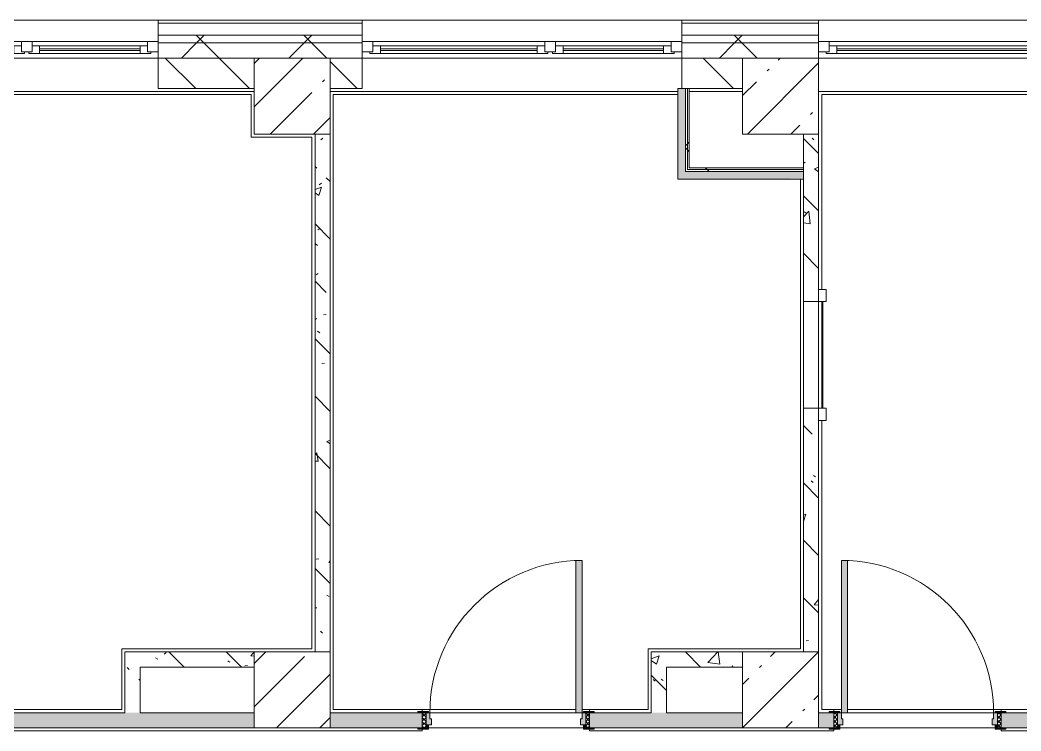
# Model space of a CAD drawing. Header units: millimetres. Extents: x -4005 to 195566, y -8553 to 29000.
# Drawn here: x 132695 to 139273, y 22680 to 27350 of the extents above; entities that cross this region are included whole.
import ezdxf

# ---------------------------------------------------------------- set-up
doc = ezdxf.new("R2010")
doc.units = ezdxf.units.MM
for name, color, linetype, lineweight, true_color in [('A-DOOR-2', 7, 'Continuous', 5, 0xaaaaaa), ('A-DOOR-3', 7, 'Continuous', 5, 0xe2e2e2), ('A-DOOR-FRAM-2', 7, 'Continuous', 5, 0xe2e2e2), ('A-DOOR-FRAM-3', 7, 'Continuous', 5, 0xaaaaaa), ('A-FLOR-2', 7, 'Continuous', 5, 0xaaaaaa), ('I-WALL-5', 7, 'Continuous', 9, 0xe7e7e7), ('I-WALL-8', 7, 'Continuous', 5, 0x787878)]:
    doc.layers.add(name, color=color, linetype=linetype, lineweight=lineweight, true_color=true_color)
for name, color, linetype, lineweight in [('A-GLAZ-2', 7, 'Continuous', 5), ('A-WALL', 7, 'Continuous', 9), ('A-WALL-2', 7, 'Continuous', 5), ('I-WALL-6', 7, 'Continuous', 5), ('S-COLS-3', 7, 'Continuous', 5)]:
    doc.layers.add(name, color=color, linetype=linetype, lineweight=lineweight)
pattern_1 = [(45, (60693.44, 0), (-285.1231, 285.1231), []), (45, (60978.57, 0), (-285.1231, 285.1231), [504.031, -100.806, 16.764, -84.042])]
pattern_2 = [(135, (60693.44, 0), (-377.1708, -377.1708), [533.4, -88.9, 17.78, -88.9]), (135, (60693.44, 376.94), (-377.1708, -377.1708), []), (50, (60693.44, 0), (637.6445, -55.7866), [66.675, -733.425]), (355, (60693.44, 0), (-123.3494, 668.699), [53.34, -586.74]), (100.451, (60746.6, -4.65), (514.299, 612.908), [56.665, -623.315]), (46.184, (60693.44, 177.8), (948.7764, -147.15), [100.012, -1100.137]), (96.636, (60772.5, 165.5), (830.909, 865.997), [84.998, -934.973]), (351.184, (60693.4, 177.8), (830.918, 865.988), [80.01, -880.11]), (21, (60782.34, 133.35), (530.6506, -357.9283), [66.675, -733.425]), (326, (60782.34, 133.35), (216.308, 644.6585), [53.34, -586.74]), (71.451, (60826.57, 103.5), (746.9596, 286.7243), [56.665, -623.315]), (37.5, (60693.44, 0), (10.81053, 295.9426), [16.764, -562.864, 16.764, -578.866, -588.962]), (37.5, (60693.44, 0), (10.81053, 295.9426), [-1175.258, 16.764, -572.198]), (7.5, (60693.44, 0), (233.8692, 350.6318), [16.764, -322.834, 16.764, -549.529, -224.472]), (7.5, (60693.44, 0), (233.8692, 350.6318), [-905.891, 16.764, -207.708]), (327.5, (60495.2, 0), (474.5678, -20.0513), [16.764, -205.486, 16.764, -676.656, -920.115]), (327.5, (60495.2, 0), (474.5678, -20.0513), [-915.67, 16.764, -903.351]), (317.5, (60406.3, 0), (518.4522, 88.9934), [16.764, -272.161, 16.764, -443.738, -653.415]), (317.5, (60406.3, 0), (518.4522, 88.9934), [-749.427, 16.764, -636.651])]
pattern_3 = [(135, (1751.41, 114.685), (-14.14214, -14.14214), []), (225, (1751.41, 114.685), (14.14214, -14.14214), [])]
pattern_4 = [(45, (-371.384, 114.685), (-14.1421, 14.1421), []), (135, (-371.384, 114.685), (-14.1421, -14.1421), [])]
pattern_5 = [(45, (60693.44, 0), (-353.5534, 353.5534), []), (135, (60693.44, 0), (-353.5534, -353.5534), [])]
pattern_6 = [(45, (60693.44, 0), (-530.33, 530.33), []), (135, (60693.44, 0), (-530.33, -530.33), [])]

# ---------------------------------------------------------------- blocks, each defined once
blk = doc.blocks.new('110_Дверь_СКБ_1Ст_Внутренняя1 - Д-11п 1100x2100h_кладовые _все__ коридор _между помещениями блока столовой__ моечные _все_ 2-32102277-1_4_1_птичка')
at = {"layer": 'A-DOOR-2'}
h = blk.add_hatch(dxfattribs=at)
h.set_pattern_fill('FP_182', color=256, style=0, pattern_type=2)
h.set_pattern_definition(pattern_3)
h.paths.add_polyline_path([(537.5, -50), (562.5, -50), (562.5, 50), (537.5, 50)])
at = {"layer": 'A-DOOR-3'}
h = blk.add_hatch(color=256, dxfattribs=at)
h.paths.add_polyline_path([(-487.5, -30), (-477.5, -30), (-477.5, 10), (-487.5, 10), (-487.5, 50), (-512.5, 50), (-512.5, -30)])
h.paths.add_polyline_path([(512.5, -30), (537.5, -30), (537.5, 50), (512.5, 50), (512.5, 10), (502.5, 10), (502.5, -30)])
at = {"layer": 'A-DOOR-FRAM-2'}
for points in [[(-447.5, 50), (-447.5, 1050), (-487.5, 1050), (-487.5, 50)], [(-567.5, 50), (-497.5, 50), (-497.5, 58), (-567.5, 58)], [(562.5, 50), (592.5, 50), (592.5, 58), (522.5, 58), (522.5, 50), (542.6, 50)], [(-567.5, -58), (-497.5, -58), (-497.5, -50), (-567.5, -50)], [(-497.5, -50), (-497.5, -30), (-512.5, -30), (-512.5, -50)], [(537.5, -50), (537.5, -30), (522.5, -30), (522.5, -50)], [(562.5, -58), (592.5, -58), (592.5, -50), (522.5, -50), (522.5, -58), (560.5, -58)]]:
    blk.add_hatch(color=256, dxfattribs=at).paths.add_polyline_path(points)
at = {"layer": 'A-DOOR-FRAM-3'}
h = blk.add_hatch(dxfattribs=at)
h.set_pattern_fill('FP_183', color=256, style=0, pattern_type=2)
h.set_pattern_definition(pattern_4)
h.paths.add_polyline_path([(-537.5, -50), (-512.5, -50), (-512.5, 50), (-537.5, 50)])
at = {"layer": 'A-DOOR-2'}
for p, q in [((-487.5, 1050), (-487.5, 50)), ((-447.5, 1050), (-487.5, 1050)), ((-447.5, 50), (-447.5, 1050)), ((-487.5, 50), (-447.5, 50))]:
    blk.add_line(p, q, dxfattribs=at)
blk.add_arc((-487.5, 50), 1000, 360, 90, dxfattribs=at)
at = {"layer": 'A-DOOR-FRAM-3'}
for p, q in [((-497.5, 58), (-567.5, 58)), ((-567.5, 58), (-567.5, 50)), ((-567.5, 50), (-497.5, 50)), ((-512.5, 50), (-537.5, 50)), ((-537.5, 50), (-537.5, -50)), ((-487.5, 50), (-512.5, 50)), ((-512.5, 50), (-512.5, -30)), ((-512.5, -50), (-512.5, 50)), ((-497.5, 50), (-512.5, 50)), ((-512.5, 50), (-512.5, 49)), ((-512.5, 49), (-497.5, 49)), ((-497.5, 50), (-497.5, 58)), ((-497.5, 49), (-497.5, 50)), ((-487.5, 10), (-487.5, 50)), ((-477.5, 10), (-487.5, 10)), ((-477.5, -30), (-477.5, 10)), ((512.5, 10), (502.5, 10)), ((502.5, 10), (502.5, -30)), ((512.5, 50), (512.5, 10)), ((537.5, 50), (512.5, 50)), ((592.5, 58), (522.5, 58)), ((522.5, 58), (522.5, 50)), ((537.5, 50), (522.5, 50)), ((522.5, 50), (522.5, 49)), ((522.5, 50), (592.5, 50)), ((522.5, 49), (537.5, 49)), ((537.5, -30), (537.5, 50)), ((562.5, 50), (537.5, 50)), ((537.5, 50), (537.5, -50)), ((537.5, 49), (537.5, 50)), ((562.5, -50), (562.5, 50)), ((592.5, 50), (592.5, 58)), ((-497.5, -50), (-567.5, -50)), ((-567.5, -50), (-567.5, -58)), ((-567.5, -58), (-497.5, -58)), ((-537.5, -50), (-512.5, -50)), ((-512.5, -30), (-477.5, -30)), ((-497.5, -30), (-512.5, -30)), ((-512.5, -30), (-512.5, -50)), ((-512.5, -50), (-497.5, -50)), ((-497.5, -50), (-497.5, -30)), ((-497.5, -58), (-497.5, -50)), ((502.5, -30), (537.5, -30)), ((537.5, -30), (522.5, -30)), ((522.5, -30), (522.5, -50)), ((522.5, -50), (537.5, -50)), ((592.5, -50), (522.5, -50)), ((522.5, -50), (522.5, -58)), ((522.5, -58), (592.5, -58)), ((537.5, -50), (537.5, -30)), ((537.5, -50), (562.5, -50)), ((592.5, -58), (592.5, -50))]:
    blk.add_line(p, q, dxfattribs=at)
blk = doc.blocks.new('110_Дверь_СКБ_1Ст_Внутренняя1 - Д-11 1100x2100h_кладовые _все__ коридор _между помещениями блока столовой__ моечные _все_-32089444-1_4_1_птичка')
at = {"layer": 'A-DOOR-2'}
h = blk.add_hatch(dxfattribs=at)
h.set_pattern_fill('FP_182', color=256, style=0, pattern_type=2)
h.set_pattern_definition(pattern_3)
h.paths.add_polyline_path([(562.5, -50), (562.5, 50), (537.5, 50), (537.5, -50)])
at = {"layer": 'A-DOOR-3'}
h = blk.add_hatch(color=256, dxfattribs=at)
h.paths.add_polyline_path([(-512.5, -30), (-477.5, -30), (-477.5, 10), (-487.5, 10), (-487.5, 50), (-512.5, 50)])
h.paths.add_polyline_path([(537.5, -30), (537.5, 50), (512.5, 50), (512.5, 10), (502.5, 10), (502.5, -30), (512.5, -30)])
at = {"layer": 'A-DOOR-FRAM-2'}
for points in [[(472.5, 50), (512.5, 50), (512.5, 1050), (472.5, 1050), (472.5, 58.5)], [(-512.5, 50), (-497.5, 50), (-497.5, 58), (-567.5, 58), (-567.5, 50), (-537.5, 50)], [(592.5, 50), (592.5, 58), (522.5, 58), (522.5, 50), (562.5, 50)], [(-567.5, -58), (-497.5, -58), (-497.5, -50), (-567.5, -50)], [(-497.5, -50), (-497.5, -30), (-512.5, -30), (-512.5, -50)], [(522.5, -50), (537.5, -50), (537.5, -30), (522.5, -30)], [(592.5, -58), (592.5, -50), (522.5, -50), (522.5, -58), (562.5, -58)]]:
    blk.add_hatch(color=256, dxfattribs=at).paths.add_polyline_path(points)
at = {"layer": 'A-DOOR-FRAM-3'}
h = blk.add_hatch(dxfattribs=at)
h.set_pattern_fill('FP_183', color=256, style=0, pattern_type=2)
h.set_pattern_definition(pattern_4)
h.paths.add_polyline_path([(-537.5, -50), (-512.5, -50), (-512.5, 50), (-537.5, 50)])
at = {"layer": 'A-DOOR-2'}
for p, q in [((512.5, 1050), (472.5, 1050)), ((472.5, 1050), (472.5, 50)), ((512.5, 50), (512.5, 1050)), ((472.5, 50), (512.5, 50))]:
    blk.add_line(p, q, dxfattribs=at)
blk.add_arc((512.5, 50), 1000, 90, 180, dxfattribs=at)
at = {"layer": 'A-DOOR-FRAM-3'}
for p, q in [((-497.5, 58), (-567.5, 58)), ((-567.5, 58), (-567.5, 50)), ((-567.5, 50), (-497.5, 50)), ((-512.5, 50), (-537.5, 50)), ((-537.5, 50), (-537.5, -50)), ((-487.5, 50), (-512.5, 50)), ((-512.5, 50), (-512.5, -30)), ((-512.5, -50), (-512.5, 50)), ((-497.5, 50), (-512.5, 50)), ((-512.5, 50), (-512.5, 49)), ((-512.5, 49), (-497.5, 49)), ((-497.5, 50), (-497.5, 58)), ((-497.5, 49), (-497.5, 50)), ((-487.5, 10), (-487.5, 50)), ((-477.5, 10), (-487.5, 10)), ((-477.5, -30), (-477.5, 10)), ((512.5, 10), (502.5, 10)), ((502.5, 10), (502.5, -30)), ((512.5, 50), (512.5, 10)), ((537.5, 50), (512.5, 50)), ((592.5, 58), (522.5, 58)), ((522.5, 58), (522.5, 50)), ((537.5, 50), (522.5, 50)), ((522.5, 50), (522.5, 49)), ((522.5, 50), (592.5, 50)), ((522.5, 49), (537.5, 49)), ((537.5, -30), (537.5, 50)), ((562.5, 50), (537.5, 50)), ((537.5, 50), (537.5, -50)), ((537.5, 49), (537.5, 50)), ((562.5, -50), (562.5, 50)), ((592.5, 50), (592.5, 58)), ((-497.5, -50), (-567.5, -50)), ((-567.5, -50), (-567.5, -58)), ((-567.5, -58), (-497.5, -58)), ((-537.5, -50), (-512.5, -50)), ((-512.5, -30), (-477.5, -30)), ((-497.5, -30), (-512.5, -30)), ((-512.5, -30), (-512.5, -50)), ((-512.5, -50), (-497.5, -50)), ((-497.5, -50), (-497.5, -30)), ((-497.5, -58), (-497.5, -50)), ((502.5, -30), (537.5, -30)), ((537.5, -30), (522.5, -30)), ((522.5, -30), (522.5, -50)), ((522.5, -50), (537.5, -50)), ((592.5, -50), (522.5, -50)), ((522.5, -50), (522.5, -58)), ((522.5, -58), (592.5, -58)), ((537.5, -50), (537.5, -30)), ((537.5, -50), (562.5, -50)), ((592.5, -58), (592.5, -50))]:
    blk.add_line(p, q, dxfattribs=at)
blk = doc.blocks.new('BSC_Колонна _Прямоугольная - 500х500-V150-1_4_1_птичка')
at = {"layer": 'S-COLS-3'}
h = blk.add_hatch(dxfattribs=at)
h.set_pattern_fill('FP_198', color=256, style=0, pattern_type=2)
h.set_pattern_definition([(45, (-77000, -22950), (-285.1231, 285.1231), []), (45, (-76714.88, -22950), (-285.1231, 285.1231), [504.031, -100.806, 16.764, -84.042])])
h.paths.add_polyline_path([(250, -250), (250, 250), (-250, 250), (-250, -250)])
for p, q in [((250, 250), (-250, 250)), ((-250, 250), (-250, -250)), ((250, -250), (250, 250)), ((-250, -250), (250, -250))]:
    blk.add_line(p, q, dxfattribs=at)
blk = doc.blocks.new('BSC_Колонна _Прямоугольная - 500х500-V151-1_4_1_птичка')
at = {"layer": 'S-COLS-3'}
h = blk.add_hatch(dxfattribs=at)
h.set_pattern_fill('FP_199', color=256, style=0, pattern_type=2)
h.set_pattern_definition([(45, (-73790, -22950), (-285.1231, 285.1231), []), (45, (-73504.88, -22950), (-285.1231, 285.1231), [504.031, -100.806, 16.764, -84.042])])
h.paths.add_polyline_path([(130, -250), (250, -250), (250, 250), (-250, 250), (-250, -250)])
for p, q in [((250, 250), (-250, 250)), ((-250, 250), (-250, -250)), ((250, -250), (250, 250)), ((-250, -250), (250, -250))]:
    blk.add_line(p, q, dxfattribs=at)
blk = doc.blocks.new('120_Окно_СКБ_2Ст - 120_Окно_СКБ_2Ст 2100х2400 _мал створка справа_-19092174-1_4_1_птичка')
at = {"layer": 'A-GLAZ-2'}
for p, q in [((-1050, -75), (-1050, -5)), ((-1050, -5), (-980, -5)), ((1050, -5), (-1050, -5)), ((-980, -5), (-980, -75)), ((150, -35), (-980, -35)), ((-980, -35), (-980, -75)), ((-930, -85), (-930, -35)), ((-930, -55), (100, -55)), ((100, -65), (-930, -65)), ((100, -85), (100, -35)), ((150, -75), (150, -5)), ((150, -5), (220, -5)), ((150, -75), (150, -35)), ((220, -5), (220, -75)), ((980, -35), (220, -35)), ((220, -35), (220, -75)), ((270, -85), (270, -35)), ((270, -55), (930, -55)), ((930, -65), (270, -65)), ((930, -85), (930, -35)), ((980, -75), (980, -5)), ((980, -5), (1050, -5)), ((980, -75), (980, -35)), ((1050, -5), (1050, -75)), ((-980, -75), (-1050, -75)), ((-1050, -75), (-1000, -75)), ((-980, -75), (-1000, -75)), ((-1000, -75), (-1000, -85)), ((-1000, -85), (170, -85)), ((170, -85), (-1000, -85)), ((220, -75), (150, -75)), ((170, -75), (150, -75)), ((170, -75), (200, -75)), ((170, -85), (170, -75)), ((220, -75), (200, -75)), ((200, -75), (200, -85)), ((200, -85), (1000, -85)), ((1000, -85), (200, -85)), ((1050, -75), (980, -75)), ((1000, -75), (980, -75)), ((1000, -75), (1050, -75)), ((1000, -85), (1000, -75))]:
    blk.add_line(p, q, dxfattribs=at)
blk = doc.blocks.new('120_Окно_СКБ_2Ст - 120_Окно_СКБ_2Ст 3100х2500 _мал_створка слева_ 2-19089248-1_4_1_птичка')
at = {"layer": 'A-GLAZ-2'}
for p, q in [((-1550, -75), (-1550, -5)), ((-1550, -5), (-1480, -5)), ((1550, -5), (-1550, -5)), ((-1480, -5), (-1480, -75)), ((650, -35), (-1480, -35)), ((-1480, -35), (-1480, -75)), ((-1430, -85), (-1430, -35)), ((-1430, -55), (600, -55)), ((600, -65), (-1430, -65)), ((600, -85), (600, -35)), ((650, -75), (650, -5)), ((650, -5), (720, -5)), ((650, -75), (650, -35)), ((720, -5), (720, -75)), ((1480, -35), (720, -35)), ((720, -35), (720, -75)), ((770, -85), (770, -35)), ((770, -55), (1430, -55)), ((1430, -65), (770, -65)), ((1430, -85), (1430, -35)), ((1480, -75), (1480, -5)), ((1480, -5), (1550, -5)), ((1480, -75), (1480, -35)), ((1550, -5), (1550, -75)), ((-1480, -75), (-1550, -75)), ((-1550, -75), (-1500, -75)), ((-1480, -75), (-1500, -75)), ((-1500, -75), (-1500, -85)), ((-1500, -85), (670, -85)), ((670, -85), (-1500, -85)), ((720, -75), (650, -75)), ((670, -75), (650, -75)), ((670, -75), (700, -75)), ((670, -85), (670, -75)), ((720, -75), (700, -75)), ((700, -75), (700, -85)), ((700, -85), (1500, -85)), ((1500, -85), (700, -85)), ((1550, -75), (1480, -75)), ((1500, -75), (1480, -75)), ((1500, -75), (1550, -75)), ((1500, -85), (1500, -75))]:
    blk.add_line(p, q, dxfattribs=at)
blk = doc.blocks.new('Штора противопожарная_Рен - ШТ_700х700-V209-1_4_1_птичка')
at = {"layer": 'A-DOOR-2'}
for p, q in [((-430, 100), (-350, 100)), ((-430, 50), (-430, 100)), ((-350, 100), (-350, 50)), ((-350, 77.5), (350, 77.5)), ((-350, 72.5), (-350, 77.5)), ((350, 72.5), (-350, 72.5)), ((350, 100), (430, 100)), ((350, 50), (350, 100)), ((350, 77.5), (350, 72.5)), ((430, 100), (430, 50)), ((-350, 50), (-430, 50)), ((430, 50), (350, 50))]:
    blk.add_line(p, q, dxfattribs=at)

msp = doc.modelspace()

# ---------------------------------------------------------------- hatches: boundary and pattern name
at = {"layer": 'A-WALL-2'}
h = msp.add_hatch(dxfattribs=at)
h.set_pattern_fill('FP_172', color=256, style=0, pattern_type=2)
h.set_pattern_definition(pattern_5)
h.paths.add_polyline_path([(145443.4, 27200), (145663.4, 27200), (145663.4, 27250), (141043.4, 27250), (141043.4, 27200), (145441.7, 27200)])
h.paths.add_polyline_path([(127803.4, 27200), (127803.4, 27250), (126853.4, 27250), (126853.4, 27200), (127453.4, 27200)])
h.paths.add_polyline_path([(131003.4, 27200), (131503.4, 27200), (131503.4, 27250), (128903.4, 27250), (128903.4, 27200), (128977.5, 27200)])
h.paths.add_polyline_path([(133603.4, 27200), (134943.4, 27200), (134943.4, 27250), (133603.4, 27250), (133603.4, 27210)])
h.paths.add_polyline_path([(137943.4, 27200), (137943.4, 27250), (137043.4, 27250), (137043.4, 27200), (137443.4, 27200)])
h.paths.add_polyline_path([(121453.4, 27200), (121753.4, 27200), (121753.4, 27250), (120698.4, 27250), (120698.4, 27200)])
h.paths.add_polyline_path([(118398.4, 27200), (118398.4, 27250), (117553.4, 27250), (117553.4, 27200), (118243.4, 27200)])
h.paths.add_polyline_path([(114853.4, 27200), (115453.4, 27200), (115453.4, 27250), (114553.4, 27250), (114553.4, 27200)])
h.paths.add_polyline_path([(112196.6, 27200), (112453.4, 27200), (112453.4, 27250), (111553.4, 27250), (111553.4, 27200)])
h.paths.add_polyline_path([(109050.2, 27200), (109453.4, 27200), (109453.4, 27250), (108353.4, 27250), (108353.4, 27200), (108853.4, 27200)])
h.paths.add_polyline_path([(103806.2, 27200), (105253.4, 27200), (105253.4, 27250), (102853.4, 27250), (102853.4, 27200), (103473.4, 27200)])
h = msp.add_hatch(dxfattribs=at)
h.set_pattern_fill('FP_172', color=256, style=0, pattern_type=2)
h.set_pattern_definition(pattern_5)
h.paths.add_polyline_path([(103453.4, 27100), (105253.4, 27100), (105253.4, 27200), (102853.4, 27200), (102853.4, 27100)])
h.paths.add_polyline_path([(114553.4, 27100), (115453.4, 27100), (115453.4, 27200), (114553.4, 27200), (114553.4, 27140)])
h.paths.add_polyline_path([(144793.4, 27100), (145663.4, 27100), (145658.9, 27200), (141043.4, 27198.1), (141043.4, 27100), (144709.5, 27100)])
h.paths.add_polyline_path([(112293.4, 27100), (112453.4, 27100), (112453.4, 27200), (111553.4, 27200), (111553.4, 27100), (112196.6, 27100)])
h.paths.add_polyline_path([(117553.4, 27100), (118398.4, 27100), (118398.4, 27200), (117553.4, 27200), (117553.4, 27140)])
h.paths.add_polyline_path([(120698.4, 27100), (121753.4, 27100), (121753.4, 27200), (120698.4, 27200), (120698.4, 27140)])
h.paths.add_polyline_path([(126853.4, 27100), (127771.4, 27102), (127771.4, 27110), (127803.4, 27110), (127803.4, 27200), (126853.4, 27200), (126853.4, 27140)])
h.paths.add_polyline_path([(109453.4, 27100), (109453.4, 27200), (108353.4, 27200), (108353.4, 27100), (109050.2, 27100)])
h.paths.add_polyline_path([(137443.4, 27100), (137943.4, 27100), (137943.4, 27200), (137043.4, 27200), (137043.4, 27100), (137367.9, 27100)])
h.paths.add_polyline_path([(134233.4, 27100), (134943.4, 27100), (134943.4, 27200), (133603.4, 27200), (133603.4, 27100), (134221.5, 27100)])
h.paths.add_polyline_path([(128903.4, 27100), (131503.4, 27100), (131503.4, 27200), (128903.4, 27200), (128903.4, 27110), (128935.4, 27110), (128935.4, 27102), (128903.4, 27102)])
h = msp.add_hatch(dxfattribs=at)
h.set_pattern_fill('FP_154', color=256, style=0, pattern_type=2)
h.set_pattern_definition([(135, (60693.44, 0), (-176.7767, -176.7767), [])])
h.paths.add_polyline_path([(128899.4, 26900), (131003.4, 26900), (131003.4, 27100), (128899.4, 27100)])
h.paths.add_polyline_path([(112293.4, 26900), (112453.4, 26900), (112453.4, 27100), (111553.4, 27100), (111553.4, 26900), (112196.6, 26900)])
h.paths.add_polyline_path([(114553.4, 26900), (114853.4, 26900), (114853.4, 27100), (114553.4, 27100), (114553.4, 26969.4)])
h.paths.add_polyline_path([(141343.4, 26900), (141343.4, 27100), (141043.4, 27100), (141043.4, 26900)])
h.paths.add_polyline_path([(137443.4, 26900), (137443.4, 27100), (137043.4, 27100), (137043.4, 26900), (137367.9, 26900)])
h.paths.add_polyline_path([(117553.4, 26900), (118398.4, 26900), (118398.4, 27100), (117553.4, 27100)])
h.paths.add_polyline_path([(121635.8, 26900), (121753.4, 26900), (121753.4, 27100), (121453.4, 27100), (121453.4, 26900)])
h.paths.add_polyline_path([(103453.4, 26900), (105253.4, 26900), (105253.4, 27100), (103453.4, 27100), (103453.4, 27061.4)])
h.paths.add_polyline_path([(120853.4, 26900), (120853.4, 27100), (120698.4, 27100), (120698.4, 26900)])
h.paths.add_polyline_path([(134943.4, 26900), (134943.4, 27100), (134733.4, 27100), (134733.4, 26900)])
h.paths.add_polyline_path([(134233.4, 26900), (134233.4, 27100), (133603.4, 27100), (133603.4, 26900), (134221.5, 26900)])
h.paths.add_polyline_path([(127753.4, 26900), (127753.4, 27100), (127453.4, 27100), (127453.4, 26900)])
h.paths.add_polyline_path([(108353.4, 26900), (108853.4, 26900), (108853.4, 27100), (108353.4, 27100), (108353.4, 27079.6)])
at = {"layer": 'I-WALL-5'}
for points in [[(137018.4, 26355), (137068.4, 26355), (137068.4, 26900), (137018.4, 26900), (137018.4, 26380)], [(137367.9, 26305), (137843.4, 26310), (137843.4, 26355), (137018.4, 26355), (137023.4, 26305), (137024.7, 26305)]]:
    msp.add_hatch(color=256, dxfattribs=at).paths.add_polyline_path(points)
at = {"layer": 'I-WALL-6'}
h = msp.add_hatch(dxfattribs=at)
h.set_pattern_fill('FP_250', color=256, style=0, pattern_type=2)
h.set_pattern_definition(pattern_6)
h.paths.add_polyline_path([(137080.9, 26367.5), (137080.9, 26900), (137068.4, 26900), (137068.4, 26367.5)])
h = msp.add_hatch(dxfattribs=at)
h.set_pattern_fill('FP_250', color=256, style=0, pattern_type=2)
h.set_pattern_definition(pattern_6)
h.paths.add_polyline_path([(137093.4, 26380), (137093.4, 26900), (137080.9, 26900), (137080.9, 26380)])
h = msp.add_hatch(dxfattribs=at)
h.set_pattern_fill('FP_250', color=256, style=0, pattern_type=2)
h.set_pattern_definition(pattern_6)
h.paths.add_polyline_path([(137443.4, 26355), (137843.4, 26355), (137843.4, 26367.5), (137068.4, 26367.5), (137068.4, 26355), (137367.9, 26355)])
h = msp.add_hatch(dxfattribs=at)
h.set_pattern_fill('FP_250', color=256, style=0, pattern_type=2)
h.set_pattern_definition(pattern_6)
h.paths.add_polyline_path([(137823.4, 26367.5), (137843.4, 26367.5), (137843.4, 26380), (137080.9, 26380), (137080.9, 26367.5), (137443.4, 26367.5)])
at = {"layer": 'I-WALL-8'}
h = msp.add_hatch(dxfattribs=at)
h.set_pattern_fill('FP_179', color=256, style=0, pattern_type=2)
h.set_pattern_definition(pattern_2)
h.paths.add_polyline_path([(134633.4, 23200), (134733.4, 23200), (134733.4, 26600), (134633.4, 26600), (134633.4, 23220)])
h = msp.add_hatch(dxfattribs=at)
h.set_pattern_fill('FP_179', color=256, style=0, pattern_type=2)
h.set_pattern_definition(pattern_2)
h.paths.add_polyline_path([(137843.4, 23200), (137943.4, 23200), (137943.4, 24800), (137843.4, 24800), (137843.4, 23220)])
h.paths.add_polyline_path([(137843.4, 25500), (137943.4, 25500), (137943.4, 26600), (137843.4, 26600), (137843.4, 25580)])
h = msp.add_hatch(dxfattribs=at)
h.set_pattern_fill('FP_179', color=256, style=0, pattern_type=2)
h.set_pattern_definition(pattern_2)
h.paths.add_polyline_path([(133483.4, 23100), (134233.4, 23100), (134233.4, 23200), (133383.4, 23200), (133383.4, 23100)])
h = msp.add_hatch(dxfattribs=at)
h.set_pattern_fill('FP_179', color=256, style=0, pattern_type=2)
h.set_pattern_definition(pattern_2)
h.paths.add_polyline_path([(136862.3, 23100), (137443.4, 23100), (137443.4, 23200), (136843.4, 23200), (136843.4, 23100)])
h = msp.add_hatch(dxfattribs=at)
h.set_pattern_fill('FP_179', color=256, style=0, pattern_type=2)
h.set_pattern_definition(pattern_2)
h.paths.add_polyline_path([(133383.4, 22800), (133483.4, 22800), (133483.4, 23100), (133383.4, 23100), (133383.4, 22820)])
h = msp.add_hatch(dxfattribs=at)
h.set_pattern_fill('FP_179', color=256, style=0, pattern_type=2)
h.set_pattern_definition(pattern_2)
h.paths.add_polyline_path([(136862.3, 22800), (136943.4, 22800), (136943.4, 23100), (136843.4, 23100), (136843.4, 22800)])
h = msp.add_hatch(dxfattribs=at)
h.set_pattern_fill('FP_179', color=256, style=0, pattern_type=2)
h.set_pattern_definition(pattern_2)
h.paths.add_polyline_path([(136468.3, 22700), (137443.4, 22700), (137443.4, 22800), (136438.3, 22800), (136438.3, 22700)])
h.paths.add_polyline_path([(138043.4, 22700), (138043.4, 22800), (137943.4, 22800), (137943.4, 22700), (138029.8, 22700)])
h.paths.add_polyline_path([(139393.3, 22700), (141343.4, 22700), (141343.4, 22800), (139143.4, 22800), (139143.4, 22700), (139173.4, 22700)])
h.paths.add_polyline_path([(142893.4, 22700), (143123.4, 22700), (143123.4, 22800), (142923.4, 22798), (142923.4, 22790), (142893.4, 22790), (142893.4, 22710), (142923.4, 22710), (142923.4, 22702), (142893.4, 22702)])
h.paths.add_polyline_path([(141943.4, 22700), (141943.4, 22702), (141913.4, 22702), (141913.4, 22710), (141943.4, 22710), (141943.4, 22790), (141913.4, 22790), (141913.4, 22798), (141843.4, 22796.4), (141843.4, 22700), (141922.7, 22700)])
h.paths.add_polyline_path([(134753.4, 22700), (135338.3, 22700), (135338.3, 22800), (134733.4, 22800), (134733.4, 22700)])
h.paths.add_polyline_path([(129123.4, 22700), (129803.4, 22700), (129803.4, 22800), (129003.4, 22800), (129003.4, 22700), (129103.4, 22700)])
h.paths.add_polyline_path([(131503.4, 22700), (134233.4, 22700), (134233.4, 22800), (131503.4, 22800), (131503.4, 22724.2)])
h.paths.add_polyline_path([(130983.4, 22700), (131003.4, 22704), (131003.4, 22800), (130903.4, 22800), (130903.4, 22700), (130933.4, 22700)])
at = {"layer": 'S-COLS-3'}
h = msp.add_hatch(dxfattribs=at)
h.set_pattern_fill('FP_153', color=256, style=0, pattern_type=2)
h.set_pattern_definition(pattern_1)
h.paths.add_polyline_path([(134733.4, 26600), (134733.4, 27100), (134233.4, 27100), (134233.4, 26600), (134633.4, 26600)])
h = msp.add_hatch(dxfattribs=at)
h.set_pattern_fill('FP_153', color=256, style=0, pattern_type=2)
h.set_pattern_definition(pattern_1)
h.paths.add_polyline_path([(137443.4, 26600), (137943.4, 26600), (137943.4, 27100), (137443.4, 27100), (137443.4, 26656.2)])

# ---------------------------------------------------------------- linework, layer by layer
at = {"layer": 'A-FLOR-2'}
for p, q in [((134213.4, 26860), (131523.4, 26860)), ((134213.4, 26580), (134213.4, 26860)), ((137018.4, 26860), (134753.4, 26860)), ((134753.4, 26860), (134753.4, 22820)), ((141323.4, 26860), (137963.4, 26860)), ((137963.4, 26860), (137963.4, 25580)), ((134613.4, 26580), (134213.4, 26580)), ((134613.4, 23220), (134613.4, 26580)), ((137823.4, 23220), (137823.4, 26305)), ((137963.4, 25500), (137963.4, 24800)), ((137963.4, 24720), (137963.4, 22820)), ((133363.4, 23220), (134613.4, 23220)), ((133363.4, 22820), (133363.4, 23220)), ((136823.4, 22820), (136823.4, 23220)), ((136823.4, 23220), (137823.4, 23220)), ((131873.4, 22820), (133363.4, 22820)), ((134753.4, 22820), (136348.3, 22820)), ((135338.3, 22820), (135338.3, 22808)), ((136388.3, 22820), (136823.4, 22820)), ((136438.3, 22808), (136438.3, 22820)), ((137963.4, 22820), (138093.4, 22820)), ((138043.4, 22820), (138043.4, 22808)), ((138133.4, 22820), (141323.4, 22820)), ((139143.4, 22808), (139143.4, 22820)), ((135338.3, 22680), (130903.4, 22680)), ((135338.3, 22692), (135338.3, 22680)), ((136438.3, 22680), (136438.3, 22692)), ((138043.4, 22680), (136438.3, 22680)), ((138043.4, 22692), (138043.4, 22680)), ((139143.4, 22680), (139143.4, 22692)), ((141943.4, 22680), (139143.4, 22680))]:
    msp.add_line(p, q, dxfattribs=at)
at = {"layer": 'A-WALL'}
for p, q in [((134943.4, 27330), (133603.4, 27330)), ((137943.4, 27330), (137043.4, 27330)), ((134943.4, 27250), (133603.4, 27250)), ((137943.4, 27250), (137043.4, 27250)), ((134943.4, 27200), (133603.4, 27200)), ((137943.4, 27200), (137043.4, 27200)), ((134233.4, 27100), (133603.4, 27100)), ((133603.4, 27100), (134233.4, 27100)), ((134943.4, 27100), (134733.4, 27100)), ((134733.4, 27100), (134943.4, 27100)), ((137443.4, 27100), (137043.4, 27100)), ((137043.4, 27100), (137443.4, 27100)), ((137068.4, 26900), (137068.4, 26355)), ((137080.9, 26900), (137080.9, 26367.5)), ((137068.4, 26355), (137843.4, 26355)), ((137080.9, 26367.5), (137843.4, 26367.5))]:
    msp.add_line(p, q, dxfattribs=at)
at = {"layer": 'A-WALL-2'}
for p, q in [((137043.4, 27350), (128903.4, 27350)), ((133603.4, 27350), (133603.4, 27100)), ((134943.4, 27100), (134943.4, 27350)), ((137043.4, 27350), (137043.4, 27100)), ((145663.4, 27350), (137043.4, 27350)), ((137943.4, 27100), (137943.4, 27350)), ((133603.4, 27100), (131003.4, 27100)), ((133603.4, 27100), (133603.4, 26900)), ((134233.4, 26900), (134233.4, 27100)), ((134233.4, 27100), (134733.4, 27100)), ((134733.4, 27100), (134733.4, 26900)), ((134943.4, 26900), (134943.4, 27100)), ((137043.4, 27100), (134943.4, 27100)), ((137043.4, 27100), (137043.4, 26900)), ((137443.4, 26900), (137443.4, 27100)), ((141043.4, 27100), (137443.4, 27100)), ((133603.4, 26900), (134233.4, 26900)), ((134733.4, 26900), (134943.4, 26900)), ((137093.4, 26900), (137443.4, 26900))]:
    msp.add_line(p, q, dxfattribs=at)
at = {"layer": 'I-WALL-6'}
for p, q in [((131503.4, 27100), (133603.4, 27100)), ((134943.4, 27100), (137043.4, 27100)), ((137943.4, 27100), (141043.4, 27100)), ((134233.4, 26880), (131503.4, 26880)), ((137018.4, 26880), (134733.4, 26880)), ((137093.4, 26900), (137018.4, 26900)), ((137018.4, 26900), (137018.4, 26305)), ((137093.4, 26380), (137093.4, 26900)), ((137443.4, 26880), (137093.4, 26880)), ((141343.4, 26880), (137943.4, 26880)), ((134633.4, 26600), (134633.4, 23200)), ((134733.4, 26600), (134633.4, 26600)), ((134733.4, 23200), (134733.4, 26600)), ((137843.4, 26600), (137843.4, 23200)), ((137943.4, 26600), (137843.4, 26600)), ((137943.4, 25580), (137943.4, 26600)), ((137843.4, 26380), (137093.4, 26380)), ((137018.4, 26305), (137843.4, 26305)), ((137843.4, 25500), (137943.4, 25500)), ((137943.4, 25500), (137943.4, 24800)), ((137943.4, 24800), (137843.4, 24800)), ((137943.4, 23200), (137943.4, 24720)), ((134233.4, 23200), (133383.4, 23200)), ((133383.4, 23200), (133383.4, 22800)), ((137443.4, 23200), (136843.4, 23200)), ((136843.4, 23200), (136843.4, 22800)), ((133483.4, 23100), (134233.4, 23100)), ((133483.4, 22800), (133483.4, 23100)), ((136943.4, 23100), (137443.4, 23100)), ((136943.4, 22800), (136943.4, 23100)), ((133383.4, 22800), (131853.4, 22800)), ((134233.4, 22800), (133483.4, 22800)), ((135308.3, 22800), (134733.4, 22800)), ((135388.3, 22800), (136348.3, 22800)), ((136843.4, 22800), (136468.3, 22800)), ((137443.4, 22800), (136943.4, 22800)), ((138013.4, 22800), (137943.4, 22800)), ((138133.4, 22800), (139093.4, 22800)), ((141343.4, 22800), (139173.4, 22800)), ((131503.4, 22700), (134233.4, 22700)), ((134733.4, 22700), (135308.3, 22700)), ((136398.3, 22700), (135378.3, 22700)), ((136468.3, 22700), (137443.4, 22700)), ((137943.4, 22700), (138013.4, 22700)), ((139103.4, 22700), (138083.4, 22700)), ((139173.4, 22700), (141343.4, 22700))]:
    msp.add_line(p, q, dxfattribs=at)
at = {"layer": 'S-COLS-3'}
for p, q in [((134733.4, 27100), (134233.4, 27100)), ((134233.4, 27100), (134233.4, 26900)), ((134733.4, 26900), (134733.4, 27100)), ((137943.4, 27100), (137443.4, 27100)), ((137443.4, 27100), (137443.4, 26900)), ((137943.4, 26600), (137943.4, 27100)), ((134233.4, 26900), (134233.4, 26600)), ((134733.4, 26600), (134733.4, 26900)), ((137443.4, 26900), (137443.4, 26600)), ((134233.4, 26600), (134733.4, 26600)), ((137443.4, 26600), (137943.4, 26600))]:
    msp.add_line(p, q, dxfattribs=at)

# ---------------------------------------------------------------- block references
at = {"layer": 'A-DOOR-2', "rotation": 270}
msp.add_blockref('Штора противопожарная_Рен - ШТ_700х700-V209-1_4_1_птичка', (137893.4, 25150), dxfattribs=at)
at = {"layer": 'A-DOOR-2'}
for name, p in [('110_Дверь_СКБ_1Ст_Внутренняя1 - Д-11 1100x2100h_кладовые _все__ коридор _между помещениями блока столовой__ моечные _все_-32089444-1_4_1_птичка', (135875.8, 22750)), ('110_Дверь_СКБ_1Ст_Внутренняя1 - Д-11п 1100x2100h_кладовые _все__ коридор _между помещениями блока столовой__ моечные _все_ 2-32102277-1_4_1_птичка', (138580.9, 22750))]:
    msp.add_blockref(name, p, dxfattribs=at)
at = {"layer": 'A-GLAZ-2'}
for name, p in [('120_Окно_СКБ_2Ст - 120_Окно_СКБ_2Ст 2100х2400 _мал створка справа_-19092174-1_4_1_птичка', (132553.4, 27215)), ('120_Окно_СКБ_2Ст - 120_Окно_СКБ_2Ст 2100х2400 _мал створка справа_-19092174-1_4_1_птичка', (135993.4, 27215)), ('120_Окно_СКБ_2Ст - 120_Окно_СКБ_2Ст 3100х2500 _мал_створка слева_ 2-19089248-1_4_1_птичка', (139493.4, 27215))]:
    msp.add_blockref(name, p, dxfattribs=at)
at = {"layer": 'S-COLS-3'}
for name, p in [('BSC_Колонна _Прямоугольная - 500х500-V151-1_4_1_птичка', (134483.4, 22950)), ('BSC_Колонна _Прямоугольная - 500х500-V150-1_4_1_птичка', (137693.4, 22950))]:
    msp.add_blockref(name, p, dxfattribs=at)

doc.saveas('drawing.dxf')
